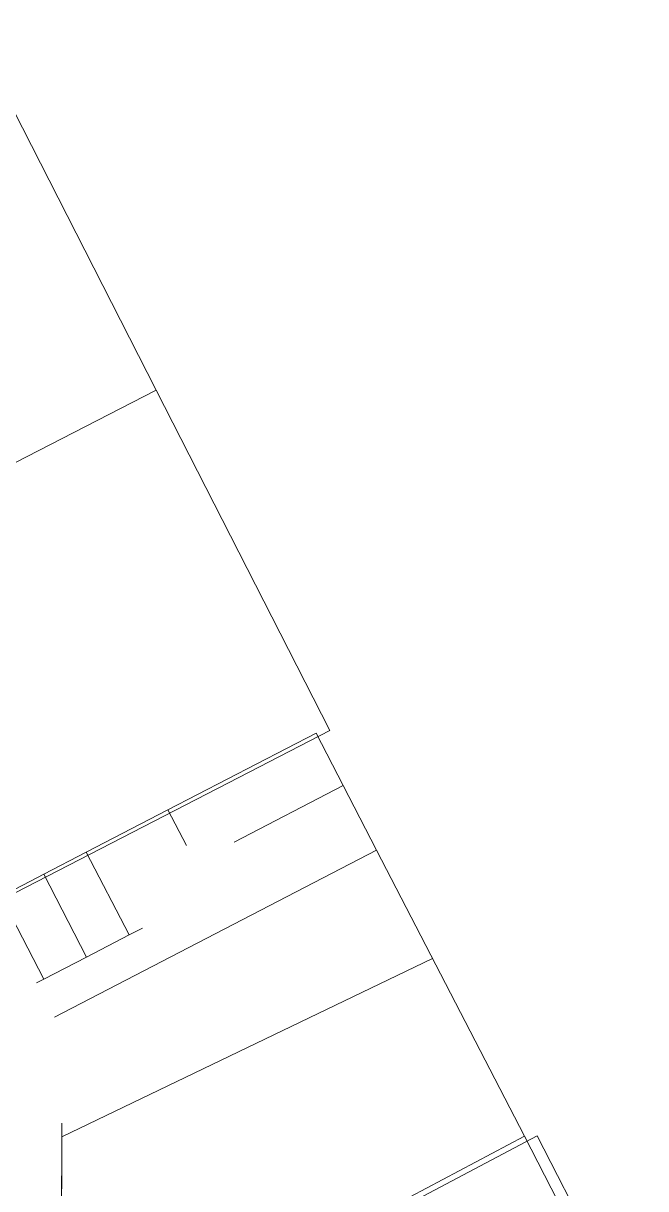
# Model space of a CAD drawing. Header units: metres. Extents: x 0 to 304202, y 0 to 6270858.
# Drawn here: x 303975.8 to 304138.1, y 6270554.1 to 6270857.9 of the extents above; entities that cross this region are included whole.
import ezdxf

# ---------------------------------------------------------------- set-up
doc = ezdxf.new("R2010")
doc.units = ezdxf.units.M
doc.layers.add('Cadastre Developer_SP_NEW', color=92, linetype='Continuous', lineweight=15)
doc.layers.add('Cadastre Land Parcels_SP_EXT', color=118, linetype='Continuous', lineweight=15)

msp = doc.modelspace()

# ---------------------------------------------------------------- linework, layer by layer
at = {"layer": 'Cadastre Developer_SP_NEW', "color": 4, "linetype": 'Continuous', "transparency": 33554559}
for p, q in [((304013.496, 6270652.859), (304052.116, 6270672.877)), ((304052.116, 6270672.877), (304059.189, 6270659.197)), ((304059.189, 6270659.197), (304030.739, 6270644.45)), ((304059.189, 6270659.197), (304067.896, 6270642.356)), ((303992.188, 6270641.814), (304013.496, 6270652.859)), ((304018.31, 6270643.55), (304013.496, 6270652.859)), ((303983.867, 6270598.792), (304067.894, 6270642.36)), ((304067.896, 6270642.356), (304106.43, 6270567.833)), ((303981.09, 6270636.062), (303992.188, 6270641.814)), ((304003.336, 6270620.261), (303992.188, 6270641.814)), ((303969.993, 6270630.309), (303981.09, 6270636.062)), ((303992.238, 6270614.508), (303981.09, 6270636.062)), ((303981.141, 6270608.755), (303969.993, 6270630.309)), ((304006.812, 6270622.064), (304003.336, 6270620.261)), ((304003.336, 6270620.261), (303992.238, 6270614.508)), ((303992.238, 6270614.508), (303981.141, 6270608.755)), ((304082.492, 6270614.125), (303985.805, 6270567.649)), ((303981.141, 6270608.755), (303979.219, 6270607.758)), ((303985.805, 6270567.649), (303985.814, 6270571.188)), ((304106.43, 6270567.833), (303985.655, 6270503.71)), ((303985.655, 6270503.718), (303985.805, 6270567.649)), ((303985.655, 6270503.718), (303985.805, 6270567.649)), ((304135.141, 6270512.228), (304106.43, 6270567.833)), ((303985.655, 6270503.718), (303985.789, 6270560.601)), ((303985.655, 6270503.718), (303985.789, 6270560.601))]:
    msp.add_line(p, q, dxfattribs=at)
at = {"layer": 'Cadastre Land Parcels_SP_EXT', "linetype": 'Continuous'}
for points in [[(304010.386, 6270762.295), (303961.56, 6270857.9), (303895.621, 6270824.029), (303811.005, 6270780.664), (303849.391, 6270702.558), (303758.383, 6270655.696), (303638.3, 6270593.86), (303647.849, 6270575.842), (303804.97, 6270656.652), (304010.386, 6270762.295)], [(304055.717, 6270673.533), (304010.386, 6270762.295), (303804.97, 6270656.652), (303647.849, 6270575.842), (303657.148, 6270558.232), (303851.968, 6270659.115), (303885.585, 6270676.473), (303894.021, 6270658.478), (303920.997, 6270604.122), (304031.986, 6270661.306), (304055.717, 6270673.533)], [(304138.069, 6270512.591), (304109.774, 6270567.858), (303987.685, 6270503.338), (303987.507, 6270435.461), (304138.069, 6270512.591)]]:
    msp.add_lwpolyline(points, close=True, dxfattribs=at)

doc.saveas('drawing.dxf')
